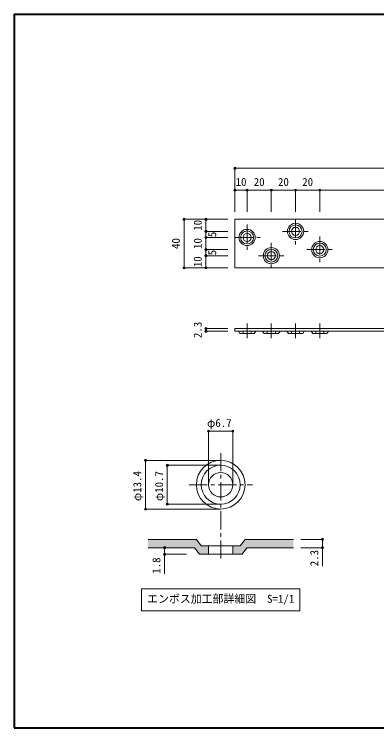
# Model space of a CAD drawing. Units: millimetres at full size, sheet at 1:3, with parts at other scales. Extents: x -387 to 387, y -306 to 294.
# Drawn here: x -387 to -88, y -294 to 294 of the extents above; entities that cross this region are included whole.
import ezdxf
from ezdxf.enums import TextEntityAlignment as Align

# ---------------------------------------------------------------- set-up
doc = ezdxf.new("R2010")
doc.units = ezdxf.units.MM
doc.header["$LTSCALE"] = 3
doc.header["$PDMODE"] = 32
doc.header["$PDSIZE"] = 1.8
doc.linetypes.add('CHAIN1', pattern=[8, 5, -1, 1, -1])
doc.linetypes.add('DASHED1', pattern=[1.8, 1.2, -0.6])
for name, color, linetype, lineweight in [('1-0_1-0', 3, 'Continuous', 9), ('1-E_1-E', 4, 'Continuous', 9), ('1-F_1-F', 7, 'Continuous', 5), ('5-0_5-0', 3, 'Continuous', 9), ('5-F_5-F', 7, 'Continuous', 5), ('F-0', 6, 'Continuous', 40)]:
    doc.layers.add(name, color=color, linetype=linetype, lineweight=lineweight)
doc.layers.add('1-1_1-1', color=9, linetype='Continuous')
doc.styles.add('ＭＳ ゴシック', font='')
doc.styles.get('ＭＳ ゴシック').set_extended_font_data('MS Gothic')

msp = doc.modelspace()

# ---------------------------------------------------------------- linework, layer by layer
at = {"layer": '1-0_1-0', "color": 7, "linetype": 'CHAIN1', "lineweight": 5}
for p, q in [((-216.586, -67.633), (-216.586, -157.033)), ((-242.686, -93.733), (-190.486, -93.733))]:
    msp.add_line(p, q, dxfattribs=at)
at = {"layer": '1-0_1-0'}
for p, q in [((-276.586, -138.733), (-236.686, -138.733)), ((-236.686, -138.733), (-232.636, -144.133)), ((-200.536, -144.133), (-196.486, -138.733)), ((-196.486, -138.733), (-156.586, -138.733)), ((-276.586, -145.633), (-238.261, -145.633)), ((-238.261, -145.633), (-234.211, -151.033)), ((-232.636, -144.133), (-226.636, -144.133)), ((-226.636, -144.133), (-226.636, -151.033)), ((-206.536, -144.133), (-206.536, -151.033)), ((-206.536, -144.133), (-200.536, -144.133)), ((-234.211, -151.033), (-226.636, -151.033))]:
    msp.add_line(p, q, dxfattribs=at)
at = {"layer": '1-0_1-0', "color": 4}
for p, q in [((-226.636, -144.133), (-206.536, -144.133)), ((-226.636, -151.033), (-206.536, -151.033))]:
    msp.add_line(p, q, dxfattribs=at)
at = {"layer": '1-0_1-0'}
msp.add_lwpolyline([(-206.536, -151.033), (-198.961, -151.033), (-194.911, -145.633), (-156.586, -145.633)], dxfattribs=at)
at = {"layer": '1-0_1-0', "color": 4}
for radius in [20.1, 16.05]:
    msp.add_circle((-216.586, -93.733), radius, dxfattribs=at)
at = {"layer": '1-0_1-0'}
msp.add_circle((-216.586, -93.733), 10.05, dxfattribs=at)
at = {"layer": '1-1_1-1'}
for points in [[(-276.586, -138.733), (-276.586, -145.633), (-238.261, -145.633)], [(-236.686, -138.733), (-276.586, -138.733), (-238.261, -145.633)], [(-236.686, -138.733), (-238.261, -145.633), (-234.211, -151.033)], [(-234.211, -151.033), (-232.636, -144.133), (-236.686, -138.733)], [(-156.586, -145.633), (-196.486, -138.733), (-200.536, -144.133)], [(-156.586, -145.633), (-156.586, -138.733), (-196.486, -138.733)], [(-234.211, -151.033), (-226.636, -151.033), (-226.636, -144.133)], [(-234.211, -151.033), (-226.636, -144.133), (-232.636, -144.133)], [(-206.536, -144.133), (-206.536, -151.033), (-198.961, -151.033)], [(-206.536, -144.133), (-198.961, -151.033), (-194.911, -145.633)], [(-206.536, -144.133), (-194.911, -145.633), (-156.586, -145.633)], [(-156.586, -145.633), (-200.536, -144.133), (-206.536, -144.133)]]:
    msp.add_solid(points, dxfattribs=at)
at = {"layer": '1-E_1-E'}
for p, q in [((-151.336, -197.533), (-151.336, -179.533)), ((-281.836, -197.533), (-151.336, -197.533))]:
    msp.add_line(p, q, dxfattribs=at)
msp.add_lwpolyline([(-281.836, -197.533), (-281.836, -179.533), (-151.336, -179.533)], dxfattribs=at)
at = {"layer": '1-F_1-F'}
for p, q in [((-226.636, -49.633), (-206.536, -49.633)), ((-226.636, -49.633), (-226.636, -93.733)), ((-206.536, -49.633), (-206.536, -93.733)), ((-278.686, -73.633), (-278.686, -113.833)), ((-278.686, -73.633), (-216.586, -73.633)), ((-260.686, -77.683), (-260.686, -109.783)), ((-260.686, -77.683), (-216.586, -77.683)), ((-260.686, -109.783), (-216.586, -109.783)), ((-278.686, -113.833), (-216.586, -113.833)), ((-132.586, -138.733), (-150.586, -138.733)), ((-132.586, -138.733), (-132.586, -160.933)), ((-262.898, -145.633), (-244.898, -145.633)), ((-262.898, -145.633), (-262.898, -167.083)), ((-132.586, -145.633), (-150.586, -145.633)), ((-262.898, -151.033), (-244.898, -151.033))]:
    msp.add_line(p, q, dxfattribs=at)
for p in [(-226.636, -49.633), (-206.536, -49.633), (-278.686, -73.633), (-260.686, -77.683), (-260.686, -109.783), (-278.686, -113.833), (-132.586, -138.733), (-262.898, -145.633), (-132.586, -145.633), (-262.898, -151.033)]:
    msp.add_point(p, dxfattribs=at)
at = {"layer": '5-0_5-0'}
for p, q in [((-204.815, 125.043), (-204.815, 85.043)), ((-204.815, 85.043), (215.185, 85.043)), ((-204.815, 35.043), (-204.815, 32.743)), ((-204.815, 35.043), (215.185, 35.043)), ((-204.815, 32.743), (215.185, 32.743))]:
    msp.add_line(p, q, dxfattribs=at)
at = {"layer": '5-0_5-0', "color": 7, "linetype": 'CHAIN1', "lineweight": 5}
for p, q in [((-154.815, 125.043), (-154.815, 104.343)), ((-194.815, 120.743), (-194.815, 99.343)), ((-165.515, 115.043), (-144.115, 115.043)), ((-204.815, 110.043), (-184.115, 110.043)), ((-134.815, 110.743), (-134.815, 89.343)), ((-174.815, 105.743), (-174.815, 85.043)), ((-145.515, 100.043), (-124.115, 100.043)), ((-185.515, 95.043), (-164.115, 95.043)), ((-194.815, 39.043), (-194.815, 26.943)), ((-174.815, 39.043), (-174.815, 26.943)), ((-154.815, 39.043), (-154.815, 26.943)), ((-134.815, 39.043), (-134.815, 26.943))]:
    msp.add_line(p, q, dxfattribs=at)
at = {"layer": '5-0_5-0', "color": 4, "linetype": 'DASHED1'}
for p, q in [((-198.165, 32.743), (-198.165, 30.943)), ((-191.465, 32.743), (-191.465, 30.943)), ((-178.165, 32.743), (-178.165, 30.943)), ((-171.465, 32.743), (-171.465, 30.943)), ((-158.165, 32.743), (-158.165, 30.943)), ((-151.465, 32.743), (-151.465, 30.943)), ((-138.165, 32.743), (-138.165, 30.943)), ((-131.465, 32.743), (-131.465, 30.943))]:
    msp.add_line(p, q, dxfattribs=at)
at = {"layer": '5-0_5-0', "color": 4}
for p, q in [((-182.04, 32.743), (-180.69, 30.943)), ((-180.69, 30.943), (-168.94, 30.943)), ((-168.94, 30.943), (-167.59, 32.743)), ((-162.04, 32.743), (-160.69, 30.943)), ((-160.69, 30.943), (-148.94, 30.943)), ((-148.94, 30.943), (-147.59, 32.743)), ((-142.04, 32.743), (-140.69, 30.943)), ((-140.69, 30.943), (-128.94, 30.943)), ((-128.94, 30.943), (-127.59, 32.743))]:
    msp.add_line(p, q, dxfattribs=at)
at = {"layer": '5-0_5-0'}
msp.add_lwpolyline([(-204.815, 125.043), (215.185, 125.043), (215.185, 85.043)], dxfattribs=at)
at = {"layer": '5-0_5-0', "color": 4}
msp.add_lwpolyline([(-202.04, 32.743), (-200.69, 30.943), (-188.94, 30.943), (-187.59, 32.743)], dxfattribs=at)
for centre, radius in [((-154.815, 115.043), 6.7), ((-154.815, 115.043), 5.35), ((-194.815, 110.043), 6.7), ((-194.815, 110.043), 5.35), ((-134.815, 100.043), 6.7), ((-174.815, 95.043), 6.7), ((-174.815, 95.043), 5.35), ((-134.815, 100.043), 5.35)]:
    msp.add_circle(centre, radius, dxfattribs=at)
at = {"layer": '5-0_5-0'}
for centre in [(-154.815, 115.043), (-194.815, 110.043), (-134.815, 100.043), (-174.815, 95.043)]:
    msp.add_circle(centre, 3.35, dxfattribs=at)
at = {"layer": '5-F_5-F'}
for p, q in [((-204.815, 167.043), (215.185, 167.043)), ((-204.815, 167.043), (-204.815, 149.043)), ((-204.815, 149.043), (-194.815, 149.043)), ((-204.815, 149.043), (-204.815, 131.043)), ((-194.815, 149.043), (-194.815, 131.043)), ((-194.815, 149.043), (-174.815, 149.043)), ((-174.815, 149.043), (-174.815, 131.043)), ((-174.815, 149.043), (-154.815, 149.043)), ((-154.815, 149.043), (-154.815, 131.043)), ((-154.815, 149.043), (-134.815, 149.043)), ((-134.815, 149.043), (-134.815, 131.043)), ((-134.815, 149.043), (5.185, 149.043)), ((-246.815, 125.043), (-246.815, 85.043)), ((-246.815, 125.043), (-228.815, 125.043)), ((-228.815, 125.043), (-228.815, 115.043)), ((-228.815, 125.043), (-210.815, 125.043)), ((-228.815, 115.043), (-210.815, 115.043)), ((-228.815, 115.043), (-228.815, 110.043)), ((-228.815, 110.043), (-210.815, 110.043)), ((-228.815, 110.043), (-228.815, 100.043)), ((-228.815, 100.043), (-210.815, 100.043)), ((-228.815, 100.043), (-228.815, 95.043)), ((-228.815, 95.043), (-210.815, 95.043)), ((-228.815, 95.043), (-228.815, 85.043)), ((-246.815, 85.043), (-228.815, 85.043)), ((-228.815, 85.043), (-210.815, 85.043)), ((-228.815, 35.043), (-228.815, 32.743)), ((-228.815, 35.043), (-210.815, 35.043)), ((-228.815, 32.743), (-210.815, 32.743))]:
    msp.add_line(p, q, dxfattribs=at)
for p in [(-204.815, 167.043), (-204.815, 149.043), (-194.815, 149.043), (-174.815, 149.043), (-154.815, 149.043), (-134.815, 149.043), (-246.815, 125.043), (-228.815, 125.043), (-228.815, 115.043), (-228.815, 110.043), (-228.815, 100.043), (-228.815, 95.043), (-246.815, 85.043), (-228.815, 85.043), (-228.815, 35.043), (-228.815, 32.743)]:
    msp.add_point(p, dxfattribs=at)
at = {"layer": 'F-0'}
for p, q in [((-387, 294), (-387, -294)), ((-387, 294), (387, 294)), ((-387, -294), (387, -294))]:
    msp.add_line(p, q, dxfattribs=at)

# ---------------------------------------------------------------- texts
at = {"layer": '1-E_1-E', "color": 7, "style": 'ＭＳ ゴシック'}
msp.add_text('エンボス加工部詳細図\u3000S=1/1', height=6.598, dxfattribs=at).set_placement((-277.336, -193.033), align=Align.BOTTOM_LEFT)
at = {"layer": '1-F_1-F', "style": 'ＭＳ ゴシック'}
msp.add_text('φ6.7', height=6.598, dxfattribs=at).set_placement((-227.836, -48.133), align=Align.BOTTOM_LEFT)
for s, p in [('φ13.4', (-280.186, -107.233)), ('φ10.7', (-262.186, -107.233)), ('2.3', (-134.086, -160.933)), ('1.8', (-264.398, -167.083))]:
    msp.add_text(s, height=6.598, rotation=90, dxfattribs=at).set_placement(p, align=Align.BOTTOM_LEFT)
at = {"layer": '5-F_5-F', "style": 'ＭＳ ゴシック'}
for s, p in [('10', (-204.315, 150.543)), ('20', (-189.315, 150.543)), ('20', (-169.315, 150.543)), ('20', (-149.315, 150.543))]:
    msp.add_text(s, height=6.598, dxfattribs=at).set_placement(p, align=Align.BOTTOM_LEFT)
for s, p in [('10', (-230.315, 115.543)), ('5', (-218.315, 110.293)), ('40', (-248.315, 100.543)), ('10', (-230.315, 100.543)), ('5', (-218.315, 95.293)), ('10', (-230.315, 85.543)), ('2.3', (-230.315, 27.143))]:
    msp.add_text(s, height=6.598, rotation=90, dxfattribs=at).set_placement(p, align=Align.BOTTOM_LEFT)

doc.saveas('drawing.dxf')
